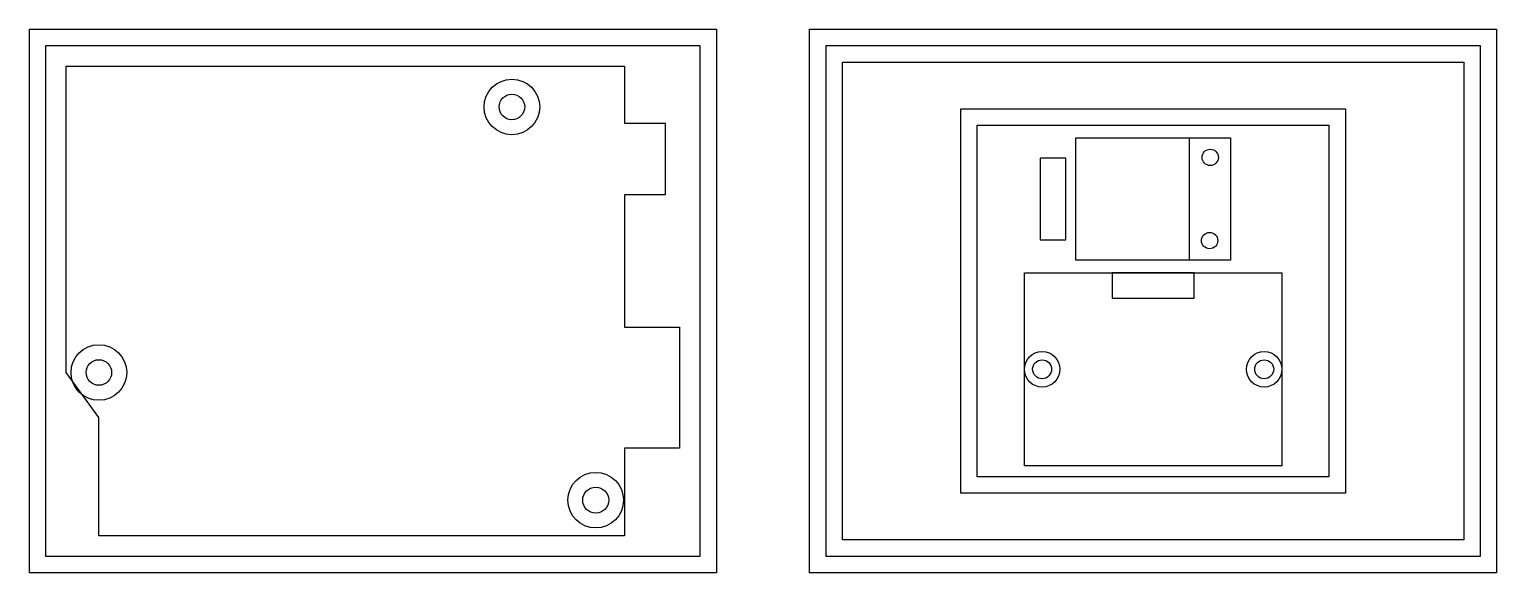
# Model space of a CAD drawing. Header units: inches. Extents: x -3.18 to 4, y -0.18 to 2.48.
import ezdxf

# ---------------------------------------------------------------- set-up
doc = ezdxf.new("R2010")
doc.units = ezdxf.units.IN
doc.header["$MEASUREMENT"] = 0
doc.layers.add('Ref', color=3, linetype='Continuous')

msp = doc.modelspace()

# ---------------------------------------------------------------- linework, layer by layer
at = {"linetype": 'Continuous'}
for points in [[(-3.18, -0.18), (-3.18, 2.48), (0.18, 2.48), (0.18, -0.18)], [(0.6363, -0.18), (0.6363, 2.48), (3.9963, 2.48), (3.9963, -0.18)], [(-3.1, -0.1), (-3.1, 2.4), (0.1, 2.4), (0.1, -0.1)], [(0.7163, -0.1), (0.7163, 2.4), (3.9163, 2.4), (3.9163, -0.1)], [(0.7963, -0.02), (0.7963, 2.32), (3.8363, 2.32), (3.8363, -0.02)], [(3.2563, 2.09), (3.2563, 0.21), (1.3763, 0.21), (1.3763, 2.09)], [(1.4563, 0.29), (1.4563, 2.01), (2.3163, 2.01), (3.1763, 2.01), (3.1763, 0.29)], [(2.4936, 1.3499), (2.4936, 1.9489), (2.6943, 1.9489), (2.6943, 1.3499)], [(1.7643, 1.8494), (1.7643, 1.4494), (1.8893, 1.4494), (1.8893, 1.8494)], [(2.5163, 1.2881), (2.1163, 1.2881), (2.1163, 1.1631), (2.5163, 1.1631)]]:
    msp.add_lwpolyline(points, close=True, dxfattribs=at)
for centre, radius in [((-0.82, 2.1), 0.136), ((2.5953, 1.8529), 0.04), ((2.5925, 1.4459), 0.04), ((-2.84, 0.8), 0.136), ((1.7732, 0.8157), 0.0869), ((2.8593, 0.8157), 0.0869), ((-0.41, 0.175), 0.136)]:
    msp.add_circle(centre, radius, dxfattribs=at)
at = {"layer": 'Ref', "linetype": 'Continuous'}
for p, q in [((1.9383, 1.3499), (1.9383, 1.9489)), ((1.9383, 1.9489), (2.6943, 1.9489)), ((2.6943, 1.9489), (2.6943, 1.3499)), ((2.6943, 1.3499), (1.9383, 1.3499))]:
    msp.add_line(p, q, dxfattribs=at)
at = {"layer": 'Ref'}
msp.add_lwpolyline([(-0.27, 2.02), (-0.07, 2.02), (-0.07, 1.67), (-0.27, 1.67), (-0.27, 1.0225), (0, 1.0225), (0, 0.43), (-0.27, 0.43), (-0.27, 0), (-2.84, 0), (-2.84, 0.58), (-3, 0.8), (-3, 2.3), (-0.27, 2.3)], close=True, dxfattribs=at)
at = {"layer": 'Ref', "linetype": 'Continuous'}
msp.add_lwpolyline([(1.6863, 0.3432), (1.6863, 1.2881), (2.9462, 1.2881), (2.9462, 0.3432)], close=True, dxfattribs=at)
at = {"layer": 'Ref'}
for centre, radius in [((-0.82, 2.1), 0.0625), ((-2.84, 0.8), 0.0625), ((-0.41, 0.175), 0.0635)]:
    msp.add_circle(centre, radius, dxfattribs=at)
at = {"layer": 'Ref', "linetype": 'Continuous'}
for centre in [(1.7732, 0.8157), (2.8593, 0.8157)]:
    msp.add_circle(centre, 0.0464, dxfattribs=at)

doc.saveas('drawing.dxf')
